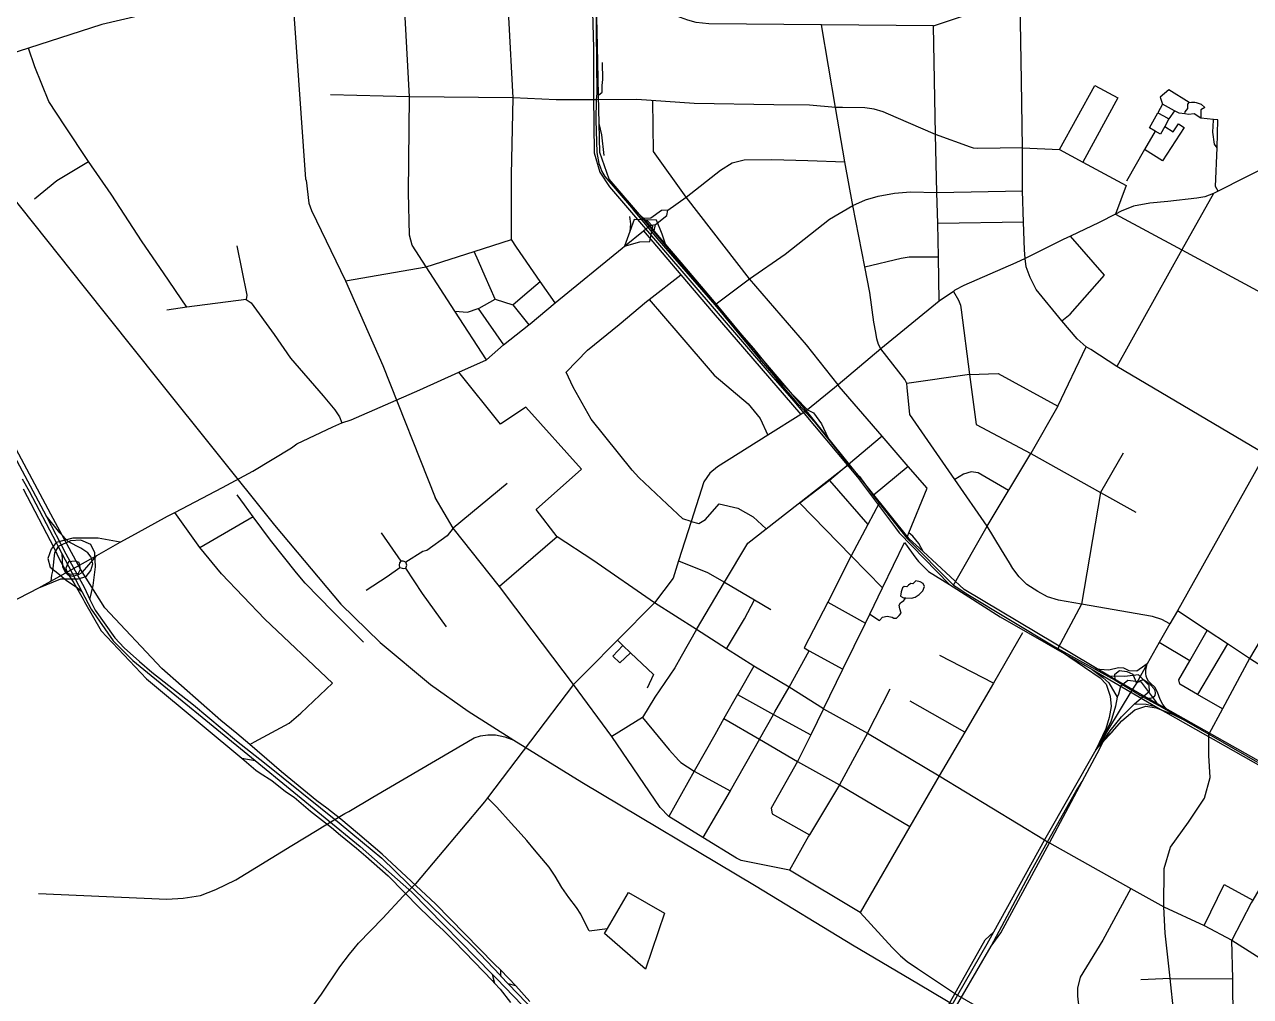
# Model space of a CAD drawing. Header units: millimetres. Extents: x 170 to 95391, y -643 to 69125.
# Drawn here: x 41629 to 46878, y 27543 to 31702 of the extents above; entities that cross this region are included whole.
import ezdxf

# ---------------------------------------------------------------- set-up
doc = ezdxf.new("R2010")
doc.units = ezdxf.units.MM
for name, color, linetype in [('railways', 4, 'Continuous'), ('roads_1', 1, 'Continuous'), ('roads_2', 2, 'Continuous'), ('roads_3', 3, 'Continuous')]:
    doc.layers.add(name, color=color, linetype=linetype)

msp = doc.modelspace()

# ---------------------------------------------------------------- linework, layer by layer
at = {"layer": 'railways'}
for points in [[(41181.76, 31458.91), (41884.52, 30577.71), (42199.34, 30182.84), (42698.9, 29560.43), (42983.01, 29222.31), (43151.86, 29057.92), (43367.46, 28878.39), (43527.71, 28764.02), (43723.25, 28640.34), (44014.55, 28460.16), (44761.02, 28014.88), (45174.33, 27763.26), (45456.76, 27597.09), (45936.47, 27312.18)], [(41688.59, 27982.95), (42237.99, 27960.04), (42308.77, 27963.51), (42382.1, 27975.14), (42448.15, 28000.75), (42534.09, 28042.56), (42773.15, 28188.62), (42882.07, 28254.17), (42904.93, 28268.33), (43000.86, 28325.34), (43016.76, 28334.78), (43119.7, 28395.96), (43522.43, 28631.46), (43554.68, 28650), (43581.91, 28658.77), (43612.37, 28662.59), (43646.12, 28663.11), (43684.71, 28654.6), (43723.25, 28640.34)]]:
    msp.add_lwpolyline(points, dxfattribs=at)
at = {"layer": 'roads_1'}
for points in [[(42558.64, 28562.14), (42616.99, 28552.26)], [(44726.6, 23383.52), (44792.34, 23580.2), (44826.27, 23679.42), (44861.87, 23784.26), (44948.76, 24037.13), (45056.24, 24339.61), (45120.84, 24534.88), (45165.08, 24708.67), (45174.27, 24781.29), (45187.59, 24886.66), (45194.26, 25006.19), (45194.52, 25092.28), (45195.54, 25436.38), (45196.22, 25889.86), (45200.73, 26320.82), (45200.73, 26405.33), (45200.74, 26508.64), (45221.49, 26672.18), (45256.53, 26807.53), (45306.88, 26941.13), (45343.64, 27020.65), (45379.08, 27085.79), (45522.37, 27335.78), (45767.08, 27758.36)], [(45748.5, 27766.41), (45624.23, 27548.17), (45392.6, 27140.06), (45334.78, 27032.47), (45292.66, 26947.89), (45255.69, 26860.71), (45231.67, 26773.4), (45207.55, 26675.8), (45188.48, 26499.64), (45184.97, 26238.22), (45182.26, 25805.3), (45180.15, 25440.47)]]:
    msp.add_lwpolyline(points, dxfattribs=at)
at = {"layer": 'roads_2'}
for points in [[(45901.39, 31174.9), (45897.69, 31461.54), (45891.32, 31798.16), (45889.43, 31939.36), (45886.3, 32173.62), (45883.76, 32338.86), (45883.67, 32345.49)], [(46912.69, 28551.86), (46480.39, 28795.85), (46274.53, 28913.7), (45651.65, 29284.49), (45476.23, 29446.67), (45416.83, 29501.59), (45068.43, 29935.3), (44983.12, 30041.48), (44376.65, 30754.27), (44279.19, 30868.82), (44132.61, 31041.11), (44092.41, 31154.38), (44089.31, 31278.8), (44086.3, 31399.24), (44082.42, 31609.71), (44071.96, 32041.03)], [(44053.22, 32016.88), (44064.63, 31601.43), (44064.35, 31394.57), (44067.69, 31153.14), (44092.62, 31070.73), (44133.3, 31007.79), (44355.85, 30748.6), (44832.81, 30193.15), (44922.8, 30090.52), (45195.03, 29764.91), (45358.02, 29548.1), (45373.63, 29527.32), (45589.96, 29306.09), (45806.23, 29167.8), (46199.5, 28941.51), (46471.7, 28783.7), (47393.25, 28261.32)], [(45521.51, 31696.69), (45040.83, 31700.99), (44559.57, 31704.99), (44504.44, 31710.77), (44468.91, 31720.88), (44405.47, 31743.42), (44322.68, 31768.46), (44230.13, 31787.34), (44074.62, 31808.19), (43691.31, 31834.86), (43251.95, 31867.04), (42973.02, 31887.47), (42802.74, 31863.59), (42779, 31858.24), (42414.58, 31809.18), (41960.47, 31702.22), (41646.59, 31601.22), (41561.92, 31573.97)], [(43277.52, 31392.22), (43251.95, 31867.04)], [(43901.04, 30511.02), (43836.98, 30603.17), (43735.23, 30749.52), (43714.23, 30782.75), (43714.59, 31058.97), (43721.63, 31388.33), (43702.72, 31733.95), (43691.31, 31834.86)], [(45521.51, 31696.69), (45800.78, 31789.73), (45891.32, 31798.16)], [(42834.31, 31036.03), (42833.05, 31040.64), (42784.08, 31746.88)], [(45100.87, 31346.59), (45040.83, 31700.99)], [(42324.12, 30492.2), (42224.15, 30639.39), (42132.8, 30772.68), (41999.42, 30976.44), (41903.2, 31116.71), (41802.13, 31268.22), (41733.15, 31373.18), (41672.79, 31521.03), (41646.59, 31601.22)], [(44086.3, 31399.24), (44101.68, 31412.71), (44102.52, 31440.91), (44104.51, 31466.74), (44103.38, 31539.62)], [(45901.39, 31174.9), (45710.26, 31171.58), (45691.45, 31173.45), (45679.5, 31176.96), (45529.34, 31231.05), (45360.52, 31304.03), (45305.95, 31328.34), (45266.69, 31340.6), (45227.37, 31346.04), (45131.54, 31346.87), (45100.87, 31346.59), (44989.75, 31356.74), (44837.38, 31359.06), (44495.99, 31364.36), (44250.66, 31381.2), (44076.88, 31380.1), (43905.59, 31380.58), (43721.63, 31388.33), (43277.52, 31392.22), (42938.33, 31401.35)], [(43606.9, 30268.05), (43471.82, 30476.27), (43349.23, 30665.23), (43289.07, 30757.52), (43277.11, 30800.6), (43272.55, 30982.74), (43277.52, 31392.22)], [(44732.32, 30613.97), (44461.89, 30963.62), (44321.73, 31159.08), (44319.66, 31375)], [(45226.92, 30665.29), (45175.02, 30927.65), (45140.87, 31115.27), (45100.87, 31346.59)], [(44110.53, 31141.77), (44101.27, 31229.98), (44089.31, 31278.8)], [(47695.1, 31219.86), (47672.87, 31176.43), (47608.78, 31052.72), (47229.38, 30389.84), (47125.67, 30194.2), (46941.14, 29863.52), (46565.42, 29193.77), (46532.04, 29137.67), (46487.27, 29057.6), (46436.33, 28966.5), (46389.89, 28883.24), (46370.26, 28853.58), (46216.37, 28597.83), (45995.72, 28213.44), (45777.26, 27818.41), (45748.5, 27766.41)], [(46941.14, 29863.52), (46305.78, 30238.98), (46195.16, 30311.04), (46174.66, 30323.11), (46136.04, 30357.51), (46069.88, 30434.04), (45960.29, 30568.6), (45934.75, 30620.11), (45917.83, 30664.61), (45912.67, 30700.89), (45909.74, 30737.5), (45905.57, 30856.12), (45902.05, 30990.06), (45901.39, 31174.9)], [(47608.78, 31052.72), (47087.93, 31163.42), (46854.93, 31047.64), (46739.65, 30989.46), (46719.53, 30979.31), (46682.05, 30964.64), (46648.16, 30959.62), (46524.37, 30945.27), (46447.01, 30938.24), (46376.57, 30925.53), (46324.35, 30903.16), (46300.44, 30890.6), (46229.87, 30855.5), (46107.7, 30796.9), (46076.14, 30781.76), (45912.67, 30700.89)], [(42834.31, 31036.03), (42845.77, 30937.7), (42857.83, 30906.9), (43003.23, 30604.85), (43162.5, 30243.3), (43386.76, 29678.81)], [(44584.69, 30503.31), (44590.51, 30507.68), (44732.32, 30613.97), (44886.33, 30719.77), (45074.95, 30869.9), (45175.02, 30927.65), (45229.84, 30951.79), (45284.42, 30967.6), (45354.07, 30980.31), (45422.15, 30985.58), (45534.85, 30983.88), (45902.05, 30990.06)], [(46719.53, 30979.31), (46583.39, 30737.51), (46305.78, 30238.98)], [(44197.69, 30753.23), (44263.68, 30772.32), (44306.88, 30773.99), (44319.26, 30837.82), (44295.83, 30862.08), (44279.19, 30868.82)], [(44376.65, 30754.27), (44359.07, 30804.75), (44334.93, 30865.32), (44238.81, 30868.19), (44220.32, 30816.49), (44197.69, 30753.23)], [(44219.4, 30881.09), (44223.55, 30848.73), (44220.32, 30816.49)], [(44242.41, 30901.07), (44288.28, 30846.39), (44336.9, 30788.46)], [(43003.23, 30604.85), (43349.23, 30665.23), (43554.1, 30730.64), (43714.23, 30782.75)], [(42537.24, 30755.28), (42581.13, 30544.65), (42578.38, 30525.74), (42598.82, 30510.73), (42697.88, 30376.34), (42767.41, 30273.92), (42906.85, 30112.58), (42957.74, 30053.81), (42977.01, 30023.97), (42987.58, 29997.78)], [(45912.67, 30700.89), (45873.55, 30681.96), (45649.99, 30585.75), (45611.58, 30565.41), (45606.16, 30559.83), (45544.37, 30518.03), (45295.04, 30315.05), (45112.37, 30159.9), (44980.88, 30053.53), (44952.31, 30033.29), (44811.86, 29945.31), (44595.58, 29809.82), (44562.52, 29782.89), (44537.57, 29745), (44483.25, 29574.98), (44429.45, 29406.66), (44405.94, 29333.07), (44326.55, 29227.67), (44167.81, 29067.06), (44038.46, 28936.19), (43979.33, 28877.36), (43611.72, 28393.52), (43598.1, 28375.59), (43302.9, 28025.26)], [(45112.37, 30159.9), (44977.41, 30331.52), (44732.32, 30613.97)], [(42578.38, 30525.74), (42324.12, 30492.2), (42238.68, 30480.17)], [(44784.69, 30261.73), (44751.75, 30315.81)], [(43792.69, 27522.08), (43732.32, 27587.85), (43668.11, 27655.18), (43639.82, 27682.03), (43388.06, 27940.08), (43159.55, 28151.87), (43053.88, 28241.83), (42982.93, 28301.81), (42923.96, 28348.93), (42881.04, 28380.23), (42729.68, 28503.89), (42698.04, 28531.49), (42593.06, 28620.66), (42537.28, 28668.03), (42469.9, 28723.89), (42217.35, 28946.03), (41972.87, 29206.06), (41868.42, 29371.31), (41741.99, 29607.17), (41559.45, 29948.59)], [(42606.34, 29790.87), (42772.24, 29890.98), (42795.03, 29908.42)], [(41583.8, 29856.25), (41721.35, 29600.25), (41805.24, 29436.82), (41885.19, 29291.83), (41909.2, 29242.42), (41931.63, 29196.26), (42015.93, 29077.83), (42055.66, 29035.53), (42120.63, 28976.32), (42174.02, 28931.13), (42351.7, 28790.39), (42536.47, 28636.29), (42655.96, 28542.1), (42975.59, 28286.53), (43076.68, 28203.78), (43159.36, 28134.49), (43272.54, 28022.97), (43364.35, 27937.23), (43550.95, 27754.47), (43665.08, 27633.73), (43668.44, 27630.23), (43699.88, 27597.55), (43816.94, 27475.83)], [(42476.16, 29721.42), (42606.34, 29790.87)], [(41619.21, 29757.45), (41648.41, 29705.61), (41764.23, 29485.92), (41773.09, 29469.1), (41788.91, 29439.1), (41874.83, 29276.14), (41914.65, 29200.6), (42007.95, 29065.28), (42093.13, 28980.76), (42616.99, 28552.26), (43065.86, 28185.11), (43287.08, 27989.98), (43631.77, 27638.25), (43649.76, 27619.89), (43795.83, 27468.96), (43892.66, 27383.16), (44018.96, 27299.77), (44171.91, 27198.77), (44336.39, 27094.58), (44782.16, 26812.2), (45154.21, 26578.42), (45504.98, 26351.94), (45547.99, 26318.83), (45708.68, 26195.11)], [(41623.52, 29714.89), (41756.41, 29460.88), (41779.33, 29412.47), (41800.58, 29373.97), (41811.22, 29356.43), (41839.63, 29313.25), (41880.65, 29243.82), (41885.18, 29231.96), (41957.62, 29108.01), (42151.18, 28902.66), (42389.48, 28704.13), (42558.64, 28562.14), (42618.7, 28511.72), (42638.12, 28498.25), (42687.19, 28466.6), (42746.17, 28420.8), (42782.72, 28396.18), (42852.85, 28335.74), (42943.03, 28266.08), (42982.33, 28232.98), (43049.94, 28177.44), (43090.56, 28144.03), (43185.97, 28058.77), (43322.06, 27921.21), (43389.87, 27855.38), (43422.52, 27825.67), (43467.84, 27779.28), (43556.06, 27690.18), (43631.21, 27610.99), (43641.11, 27600.45), (43665.61, 27574.35), (43709.08, 27517.19)], [(41689.86, 29291.59), (41741.25, 29320.3), (41938.01, 29430.27), (42038.75, 29486.57), (42104.22, 29523.16), (42241.64, 29597.66), (42272.52, 29613.96), (42476.16, 29721.42)], [(43695.83, 29738.31), (43464.85, 29546.96)], [(47187.74, 29721.27), (47068.11, 29321.52), (47058.94, 29305.44), (46992.88, 29189.51), (46874.41, 28988.92), (46758.4, 28774.39), (46699.64, 28665.72)], [(45206.44, 27902.67), (44904.15, 28083.46), (44696.76, 28124.14), (44677, 28134.23), (44533.78, 28222.79), (44387.82, 28313.06), (44351.14, 28352.27), (44143.98, 28654.91), (43979.33, 28877.36), (43802.45, 29112.21), (43662.87, 29297.3), (43464.85, 29546.96), (43386.76, 29678.81)], [(42593.06, 28620.66), (42613.57, 28632.53), (42762.36, 28713.08), (42812.1, 28755.77), (42946.91, 28883.36), (42657.3, 29158.09), (42472.87, 29351.06), (42379.28, 29464.45), (42272.52, 29613.96)], [(41689.86, 29291.59), (41783.69, 29330.2), (41828.41, 29329.8), (41858.89, 29329.52), (41892.52, 29340.35), (41913.07, 29365.44), (41921.46, 29394.7), (41913.59, 29423.08), (41900.53, 29441.4), (41870.22, 29460.89), (41816.61, 29488.66), (41780.37, 29527.41), (41721.35, 29600.25)], [(42038.75, 29486.57), (41944.67, 29503.6), (41835.16, 29504.07), (41764.23, 29485.92), (41743.22, 29456.8), (41728.98, 29417.03), (41738.93, 29379.58), (41771.61, 29354.28), (41807.33, 29324.23), (41855.38, 29291.63), (41874.83, 29276.14)], [(43909.77, 29509.3), (43662.87, 29297.3)], [(44326.55, 29227.67), (44062.12, 29409.74), (43909.77, 29509.3)], [(45476.23, 29446.67), (45458.58, 29480.85), (45432.49, 29512.29), (45415.3, 29526.36)], [(41909.2, 29242.42), (41923.33, 29301.71), (41932.78, 29380.92), (41929.2, 29440.86), (41912.55, 29476.82), (41870.04, 29495.11), (41825.8, 29492.38), (41773.09, 29469.1), (41757.48, 29441.83), (41748.03, 29362.62), (41744.29, 29345.82), (41741.25, 29320.3)], [(45397.22, 29485.87), (45444.55, 29418), (45456.39, 29403.7), (45499.95, 29361.86), (45589.96, 29306.09)], [(41788.91, 29439.1), (41791.17, 29383.19), (41802.6, 29359.09), (41813.97, 29347.15), (41835.46, 29341.84), (41860.15, 29348.81), (41875.14, 29357.83), (41895.8, 29379.75), (41938.01, 29430.27)], [(39147.77, 27978.86), (39493.27, 28161.66), (39709.25, 28275.93), (40111.18, 28476.91), (40512.08, 28685.1), (40674.86, 28757), (40700.63, 28770.03), (40836.38, 28838.74), (40898.04, 28874.71), (41345.47, 29114.22), (41689.86, 29291.59)], [(45049.75, 28773.66), (44902.14, 28867.07), (44751.28, 28956.61), (44635.04, 29030.83), (44505.88, 29113.31), (44326.55, 29227.67)], [(46874.41, 28988.92), (46779.41, 29051.9), (46692.54, 29109.49), (46565.42, 29193.77)], [(45902.59, 29099.06), (45777.39, 28883.74), (45654.64, 28674.35), (45545.17, 28487.6), (45419.43, 28270.48), (45206.44, 27902.67)], [(46033.55, 29042.86), (46234.14, 28906.29), (46259.7, 28878.73), (46277.78, 28828.35), (46281.9, 28784.22), (46273.63, 28736.3), (46258.07, 28687.88), (46216.37, 28597.83)], [(47483.83, 28790.36), (47213.3, 28781.38), (47040.87, 28881.58), (46874.41, 28988.92)], [(44751.28, 28956.61), (44686.8, 28844.15), (44681.66, 28835.17), (44622.85, 28732.6), (44585.22, 28662.33), (44495.44, 28507.57), (44387.82, 28313.06)], [(46199.5, 28941.51), (46246.04, 28908.23), (46271.06, 28885.76), (46307.04, 28823.8), (46299.51, 28784.73), (46279.89, 28717.62), (46216.37, 28597.83)], [(46382.11, 28795.54), (46400.51, 28810.99), (46446.32, 28849.23), (46443.97, 28873.29), (46398.08, 28918.7), (46339.41, 28911.53), (46274.53, 28913.7)], [(46480.39, 28795.85), (46471.62, 28807.65), (46412.01, 28887.32), (46352.38, 28894.78), (46321.82, 28868.95), (46312.3, 28837.31), (46307.04, 28823.8)], [(45049.75, 28773.66), (45237.56, 28669.74), (45545.17, 28487.6)], [(46216.37, 28597.83), (46254.9, 28647.99), (46277.26, 28679.27), (46325.34, 28740.25), (46382.11, 28795.54), (46431.71, 28793.58), (46471.7, 28783.7)], [(46216.37, 28597.83), (46285.36, 28675.61), (46327.26, 28722.85), (46382.68, 28769.96), (46430.63, 28785.41), (46474.25, 28777.61), (46544.85, 28750.53), (46592.67, 28726.21)], [(45237.56, 28669.74), (45118.64, 28449.24), (44989.34, 28235.24), (44985.62, 28229.09), (44904.15, 28083.46)], [(45767.08, 27758.36), (45809, 27814.96), (46017.9, 28200.06), (46158, 28462.67), (46233.42, 28604.04), (46254.9, 28647.99), (46285.36, 28675.61)], [(45545.17, 28487.6), (45995.72, 28213.44)], [(45767.08, 27758.36), (45940.43, 28081.94), (46008.58, 28205.28), (46130.05, 28419.89), (46158, 28462.67)], [(45995.72, 28213.44), (46008.58, 28205.28)], [(46008.58, 28205.28), (46017.9, 28200.06), (46366.14, 28005.12), (46507.12, 27926.19), (46679.18, 27846.12), (46798.21, 27783.98)], [(43250.53, 27972.77), (43302.9, 28025.26)], [(42866.06, 27505.36), (42899.9, 27552.65), (42978.9, 27669.95), (43020, 27723.82), (43039.96, 27748.92), (43058.47, 27771.07), (43163.07, 27878.45), (43250.53, 27972.77)], [(45206.44, 27902.67), (45343.77, 27751.99), (45379.36, 27717.05), (45408.3, 27692.27), (45451.72, 27662.07), (45624.23, 27548.17), (45893.52, 27392.95), (46180.25, 27228.58), (46209.74, 27211.67), (46426.92, 27084.12), (46470.78, 27061.25), (46499.23, 27054.13), (46524.03, 27046.67), (46550.19, 27041.85), (46580.16, 27040.17), (46624.76, 27040.77)], [(43631.77, 27638.25), (43641.11, 27600.45)], [(43668.44, 27630.23), (43668.11, 27655.18)], [(43732.32, 27587.85), (43699.88, 27597.55)]]:
    msp.add_lwpolyline(points, dxfattribs=at)
at = {"layer": 'roads_3'}
for points in [[(44074.62, 31808.19), (44079.91, 31407.65), (44076.88, 31380.1), (44074.56, 31293.1), (44079.49, 31155.18), (44084.38, 31122.55), (44088.46, 31107.44), (44092.94, 31092.89), (44101.03, 31073.58), (44113.64, 31051.19), (44227.39, 30918.95), (44242.41, 30901.07)], [(45544.37, 30518.03), (45542.02, 30707.62), (45539.94, 30850.18), (45534.85, 30983.88), (45529.34, 31231.05), (45521.51, 31696.69)], [(46060.71, 31167.57), (46212.12, 31441.47), (46310.36, 31388.46), (46160.08, 31113.83)], [(46615.62, 31367.86), (46528.2, 31422.31), (46490.75, 31391.5), (46501.93, 31361.43)], [(46552.5, 31333.52), (46501.93, 31361.43), (46481.24, 31324.32)], [(46596.24, 31319.53), (46598.07, 31328.9), (46603.89, 31336.4), (46609.17, 31343.17), (46610.01, 31353.75), (46609.53, 31361.85), (46615.62, 31367.86), (46626.01, 31369.8), (46640.04, 31370.36)], [(46640.04, 31370.36), (46645.39, 31369.16)], [(46645.39, 31369.16), (46666.4, 31361.37), (46682.28, 31347.27)], [(46682.28, 31347.27), (46665.38, 31336.49)], [(46528.58, 31298.18), (46510.66, 31266.04), (46492.49, 31233.45), (46469.28, 31246.26), (46445.15, 31259.57), (46481.24, 31324.32), (46505.12, 31311.12), (46528.58, 31298.18)], [(46664.87, 31300.95), (46636.9, 31320), (46612.27, 31317.44), (46596.24, 31319.53), (46573.34, 31322.49), (46552.5, 31333.52), (46528.58, 31298.18)], [(46665.38, 31336.49), (46664.87, 31300.95)], [(46739.65, 30989.46), (46728.54, 31008.43), (46735.52, 31175.21), (46738.04, 31294.81), (46719.6, 31296.35), (46664.87, 31300.95)], [(46735.52, 31175.21), (46724.03, 31190.89), (46717.4, 31242.21), (46719.35, 31293.46), (46719.6, 31296.35)], [(46469.28, 31246.26), (46424.25, 31167.42), (46346.58, 31031.42)], [(46510.66, 31266.04), (46546.99, 31242.77), (46569.32, 31277.29), (46593.41, 31261.87), (46500.67, 31118.49), (46424.25, 31167.42)], [(45901.39, 31174.9), (46060.71, 31167.57), (46160.08, 31113.83), (46345.22, 31013.74), (46300.44, 30890.6)], [(41671.78, 30956.86), (41767.06, 31034.27), (41903.2, 31116.71)], [(44383.08, 30908.05), (44461.89, 30963.62), (44609.09, 31078.89), (44658.64, 31109.81), (44709.63, 31123.82), (44829.18, 31124.4), (44983.4, 31119.85), (45140.87, 31115.27)], [(44980.88, 30053.53), (44878.49, 30159.58), (44751.75, 30315.81), (44700.84, 30374.1), (44590.51, 30507.68), (44440.31, 30684.3), (44325.03, 30819.97), (44305.83, 30842.48), (44280.72, 30871.93), (44227.39, 30918.95)], [(44325.03, 30819.97), (44330.85, 30845.8), (44379.64, 30884.77), (44383.08, 30908.05), (44356.39, 30905.87), (44310.08, 30873.32), (44280.72, 30871.93)], [(46300.44, 30890.6), (46583.39, 30737.51), (47229.38, 30389.84), (47448.96, 30272.08), (47458.31, 30267.07), (47676.75, 30149.94), (47878.49, 30046.44), (47938.26, 30014.64), (47944.97, 30011.07), (48099.48, 29923.3), (48149.58, 29905.75), (48311.6, 29899.44)], [(42795.03, 29908.42), (42949.38, 29980.73), (42987.58, 29997.78), (43026.77, 30011.25), (43321.97, 30138.96), (43488.72, 30214.5), (43606.9, 30268.05), (43680.33, 30331.43), (43788.84, 30417.29), (43793.91, 30421.31), (43901.04, 30511.02), (44187.26, 30744.71), (44197.69, 30753.23), (44278.83, 30819.48)], [(44278.83, 30819.48), (44305.83, 30842.48), (44330.85, 30845.8)], [(44278.83, 30819.48), (44439.02, 30631.31), (44577.35, 30468.83), (44952.31, 30033.29)], [(45905.57, 30856.12), (45539.94, 30850.18)], [(44336.9, 30788.46), (44584.69, 30503.31), (44784.69, 30261.73), (44835.3, 30201.87), (44857.9, 30171.94), (44927.36, 30093.01)], [(46069.88, 30434.04), (46105.27, 30463.15), (46252.52, 30629), (46107.7, 30796.9)], [(43643.53, 30526.29), (43601.28, 30624.19), (43572.91, 30689.08), (43554.1, 30730.64)], [(45226.92, 30665.29), (45382.46, 30702.56), (45416.27, 30707.99), (45542.02, 30707.62)], [(46532.04, 29137.67), (46498.32, 29155.83), (46458.99, 29168.89), (46154.32, 29221.41), (46055.89, 29238.39), (46008.66, 29252.58), (45967.39, 29275.33), (45920.22, 29305.77), (45887.57, 29338.22), (45859.86, 29374.92), (45845.56, 29398.66), (45811.54, 29454.72), (45750.01, 29555.26), (45611.6, 29755.48), (45419.82, 30032.98), (45407.87, 30148.92), (45406.22, 30166.44), (45397.98, 30183.74), (45295.04, 30315.05), (45285.88, 30332.97), (45278.87, 30356.72), (45274.09, 30383.88), (45265.85, 30429.01), (45247.54, 30555.71), (45226.92, 30665.29)], [(43719.51, 30502.7), (43771.28, 30547.49), (43836.98, 30603.17)], [(44483.25, 29574.98), (44446.95, 29587.61), (44380.35, 29649.65), (44258.7, 29763.82), (44231.23, 29795.24), (44054.99, 30013.21), (43978.32, 30151.05), (43948.44, 30214.55), (44038.77, 30308.18), (44174.89, 30419.21), (44292.11, 30517.06), (44303.35, 30525.79), (44439.02, 30631.31)], [(45606.16, 30559.83), (45628.5, 30523.02), (45636.32, 30500.9), (45639.46, 30481.63), (45675.13, 30204.08), (45797.53, 30209.17), (46053.38, 30068.86), (46174.66, 30323.11)], [(43471.82, 30476.27), (43526.07, 30470.96), (43570.81, 30486.55), (43575.33, 30488.12), (43643.53, 30526.29), (43719.51, 30502.7), (43788.84, 30417.29)], [(44303.35, 30525.79), (44426.1, 30382.29), (44581.17, 30201.03), (44726.91, 30079.52), (44778.3, 30016.73), (44811.86, 29945.31)], [(43570.81, 30486.55), (43680.33, 30331.43)], [(43909.77, 29509.3), (43819.51, 29626.64), (44014.37, 29799.51), (43775, 30065.26), (43666.94, 29991.38), (43488.72, 30214.5)], [(44878.49, 30159.58), (44835.3, 30201.87)], [(45675.13, 30204.08), (45406.22, 30166.44)], [(45675.13, 30204.08), (45704.15, 29991.01), (45937.52, 29866.24), (46235.95, 29699.59), (46387.81, 29614.8)], [(45406.21, 29503.89), (45415.3, 29526.36), (45493.08, 29718.63), (45412.63, 29810.38), (45300.64, 29940.26), (45117.27, 30153.15), (45112.37, 30159.9)], [(44927.36, 30093.01), (45009.91, 30003.72)], [(44980.88, 30053.53), (45006.35, 30040.03), (45041.52, 29992.92), (45068.43, 29935.3)], [(46053.38, 30068.86), (45937.52, 29866.24)], [(45009.91, 30003.72), (45156.99, 29819.64), (45203.39, 29767.77), (45261.78, 29686.87), (45288.06, 29653.56), (45406.21, 29503.89), (45607.15, 29303.46), (45629.85, 29288.59), (45660.71, 29267.04), (46033.55, 29042.86), (46053.51, 29031.89), (46213.07, 28944.33), (46298.87, 28897.24), (46370.26, 28853.58), (46406.9, 28831.36), (46499.05, 28781.03), (46592.67, 28726.21), (46699.64, 28665.72), (46907.72, 28545.42)], [(45300.64, 29940.26), (45156.99, 29819.64)], [(46333.41, 29867.99), (46235.95, 29699.59), (46154.32, 29221.41), (46053.51, 29031.89)], [(44505.88, 29113.31), (44625.8, 29315.28), (44725.2, 29482.67), (44804.82, 29544.8), (45156.99, 29819.64)], [(45156.99, 29819.64), (45074.87, 29751.55), (44948.56, 29653.74), (45168.88, 29428.29)], [(45607.15, 29303.46), (45750.01, 29555.26), (45937.52, 29866.24)], [(45412.63, 29810.38), (45261.78, 29686.87)], [(45841.87, 29707.63), (45711.62, 29783.26), (45681.85, 29788.63), (45648.86, 29778.68), (45611.6, 29755.48)], [(45074.87, 29751.55), (45239.4, 29562.09)], [(43080.08, 29059.73), (42948.59, 29190.83), (42830.57, 29311.37), (42793.95, 29356.2), (42682.38, 29496.05), (42607.17, 29595.46), (42571.31, 29646.2), (42538.79, 29688.95)], [(44483.25, 29574.98), (44515.73, 29566.54), (44544.23, 29583.93), (44602.7, 29651.59), (44682.86, 29633.26), (44748.67, 29595.08), (44804.82, 29544.8)], [(45288.06, 29653.56), (45239.4, 29562.09), (45168.88, 29428.29)], [(42607.17, 29595.46), (42379.45, 29462.18)], [(43435.45, 29125.15), (43333.56, 29267.96), (43261.81, 29375.31), (43266.04, 29389.08), (43262, 29400.91), (43250.76, 29406.1), (43241.71, 29406.39), (43157.74, 29527.15)], [(43464.85, 29546.96), (43437.83, 29513.94), (43351.41, 29450.75), (43333.9, 29446.81), (43262, 29400.91)], [(45049.75, 28773.66), (45132.99, 28944.28), (45228.96, 29140.97), (45247.59, 29179.15), (45302.76, 29292.25), (45397.22, 29485.87)], [(41806.25, 29376.42), (41811.22, 29356.43), (41824.02, 29350.17), (41860.04, 29353.94), (41868.42, 29371.31), (41863.03, 29400.52), (41845.09, 29406.31), (41817.29, 29402.42), (41806.25, 29376.42)], [(43091.82, 29281.13), (43181.8, 29340.2), (43236.12, 29378.61), (43234.16, 29388.85), (43235.78, 29398.05), (43241.71, 29406.39)], [(44429.45, 29406.66), (44553.22, 29356.65), (44625.8, 29315.28), (44754.93, 29239.77), (44824.58, 29199.04)], [(45168.88, 29428.29), (45068.3, 29230.13), (44966.87, 29034.55)], [(45168.88, 29428.29), (45302.76, 29292.25)], [(43236.12, 29378.61), (43246.38, 29375.95), (43253.57, 29374.87), (43261.81, 29375.31)], [(45247.59, 29179.15), (45290.01, 29151.77), (45302.6, 29165.62), (45322.9, 29169.71), (45343.9, 29165.65), (45351.65, 29161.32), (45361.79, 29162), (45374.35, 29172.76), (45382.23, 29183.15), (45376.94, 29201.43), (45373.96, 29217.74), (45379.9, 29228.15), (45394.4, 29238.11), (45403.06, 29248.5), (45427.21, 29247.13), (45441.67, 29252.05), (45459.3, 29263.15), (45475.8, 29278.9), (45481.8, 29296.68), (45476.07, 29310.29), (45463.28, 29317.39), (45445.37, 29321.03), (45432.8, 29309.11), (45424.24, 29309.96), (45413.27, 29302.7), (45406.6, 29296.55), (45394.91, 29297.81), (45387.46, 29292.06), (45382.25, 29275.05), (45379.35, 29256.07), (45392.55, 29248.98), (45403.06, 29248.5)], [(44635.04, 29030.83), (44711.62, 29159.51), (44754.93, 29239.77)], [(45068.3, 29230.13), (45228.96, 29140.97)], [(44505.88, 29113.31), (44440.5, 28997.7), (44413.11, 28949.27), (44327.9, 28824.45), (44275.29, 28736.65), (44143.98, 28654.91)], [(46758.4, 28774.39), (46651.27, 28835.77), (46575.54, 28879.15), (46571.07, 28897.61), (46617.8, 28979.13), (46692.54, 29109.49)], [(44191.13, 29044.87), (44147.99, 28998.74), (44178.15, 28971.34), (44223.85, 29013.74)], [(44167.81, 29067.06), (44191.13, 29044.87), (44223.85, 29013.74), (44321.88, 28920.46), (44294.87, 28861.76)], [(44966.87, 29034.55), (44989.11, 29022.47), (45132.99, 28944.28)], [(46617.8, 28979.13), (46487.27, 29057.6)], [(46779.41, 29051.9), (46651.27, 28835.77)], [(44902.14, 28867.07), (44989.11, 29022.47)], [(45777.39, 28883.74), (45547.72, 29002.2)], [(46436.33, 28966.5), (46426.19, 28958.87), (46390.75, 28935.14), (46359.03, 28936.38), (46335.19, 28947.25), (46312.98, 28949.09), (46271, 28939.73), (46213.07, 28944.33)], [(46298.87, 28897.24), (46296.82, 28922.37), (46317.25, 28938.32), (46348.32, 28933.96), (46374.96, 28922.23), (46389.89, 28883.24)], [(46592.67, 28726.21), (46518.9, 28772.99), (46502.13, 28792.7), (46491.53, 28813.94), (46480.61, 28845.3), (46467.82, 28866.67), (46451.8, 28881.87), (46440.83, 28892.48), (46435.02, 28902.65), (46431.44, 28913.36), (46429.8, 28925.6), (46430.23, 28938.87), (46436.33, 28966.5)], [(46389.89, 28883.24), (46399.43, 28891.73), (46406.93, 28895.7), (46414.98, 28897.85), (46421.99, 28897.5), (46436.51, 28887.63), (46451.25, 28874.78), (46463.65, 28861.59), (46468.09, 28852.77), (46470.39, 28840.85), (46469.16, 28831.44), (46463.86, 28825.25), (46458.17, 28821.38), (46448.88, 28818.71), (46438.72, 28817.64), (46425.7, 28819.21), (46406.9, 28831.36)], [(44681.66, 28835.17), (44835.88, 28750.25)], [(44776.34, 28644.3), (44835.88, 28750.25), (44842.14, 28761.39), (44902.14, 28867.07)], [(45237.56, 28669.74), (45335, 28860.08)], [(45049.75, 28773.66), (44994.89, 28663.01), (44937.87, 28547.99), (44825.88, 28349.36), (44829.73, 28325.02)], [(45654.64, 28674.35), (45420.57, 28807.11)], [(44275.29, 28736.65), (44389.27, 28598.54), (44431.03, 28552.13), (44439.2, 28544.9), (44495.44, 28507.57)], [(44622.85, 28732.6), (44776.34, 28644.3)], [(44835.88, 28750.25), (44994.89, 28663.01)], [(46507.12, 27926.19), (46508.52, 28090.22), (46535.28, 28182.01), (46612.49, 28288.19), (46681.78, 28391.65), (46705.15, 28479.44), (46699.78, 28573.63), (46699.69, 28629.23), (46699.64, 28665.72)], [(44776.34, 28644.3), (44649.57, 28422.85), (44533.78, 28222.79)], [(44776.34, 28644.3), (44937.87, 28547.99)], [(44495.44, 28507.57), (44649.57, 28422.85)], [(44937.87, 28547.99), (45118.64, 28449.24), (45419.43, 28270.48)], [(44046.24, 27823.28), (44024.23, 27868.45), (44010.43, 27894.75), (43991.59, 27924.38), (43959.81, 27966.15), (43929.39, 28008.87), (43900.78, 28057.2), (43875.59, 28096.59), (43844.35, 28133.89), (43812.92, 28171.2), (43779.36, 28210.07), (43741.93, 28252.09), (43713.19, 28285.1), (43650.66, 28352.67), (43611.72, 28393.52)], [(44829.73, 28325.02), (44989.34, 28235.24)], [(46965.14, 28088.37), (46888.46, 27955.56), (46881.65, 27943.76), (46798.21, 27783.98)], [(44368.96, 27899.92), (44288.14, 27659.43), (44112.55, 27812.96), (44124.42, 27833.34), (44214.62, 27988.12), (44368.96, 27899.92)], [(46366.14, 28005.12), (46246.46, 27784.09), (46148.74, 27625.59), (46138.06, 27578.61), (46137.76, 27543.82), (46140.63, 27518.2), (46181.6, 27256.9), (46180.25, 27228.58)], [(46679.18, 27846.12), (46765.76, 28022.13), (46888.46, 27955.56)], [(46624.76, 27040.77), (46611.3, 27197.29), (46584.38, 27270.18), (46565.04, 27322.53), (46534.17, 27619.93), (46532.72, 27633.92), (46512.33, 27813.89), (46507.12, 27926.19)], [(44046.24, 27823.28), (44124.42, 27833.34)], [(44295.4, 23847.36), (44321.46, 23884.59), (44428.43, 23989.07), (44877.59, 24440.64), (44954.82, 24526.79), (45021.21, 24624.1), (45069.12, 24716.04), (45107.4, 24811.82), (45110.3, 24819.08), (45139.82, 24916.71), (45158.52, 25026.26), (45163.36, 25113.05), (45165.19, 25484.02), (45166.55, 26038.12), (45167.66, 26257.02), (45168.54, 26428.82), (45171.66, 26536.38), (45183.17, 26659.27), (45214.89, 26797.12), (45280.8, 26957.86), (45353.56, 27104.42), (45542.09, 27430.45), (45742.19, 27785.64), (45777.26, 27818.41)], [(46798.21, 27783.98), (47008.75, 27650.02), (47119.06, 27560.04)], [(46804.97, 27257.98), (46802.8, 27619.09), (46798.21, 27783.98)], [(46534.17, 27619.93), (46408.34, 27613.74)], [(46534.17, 27619.93), (46802.8, 27619.09)]]:
    msp.add_lwpolyline(points, dxfattribs=at)

doc.saveas('drawing.dxf')
